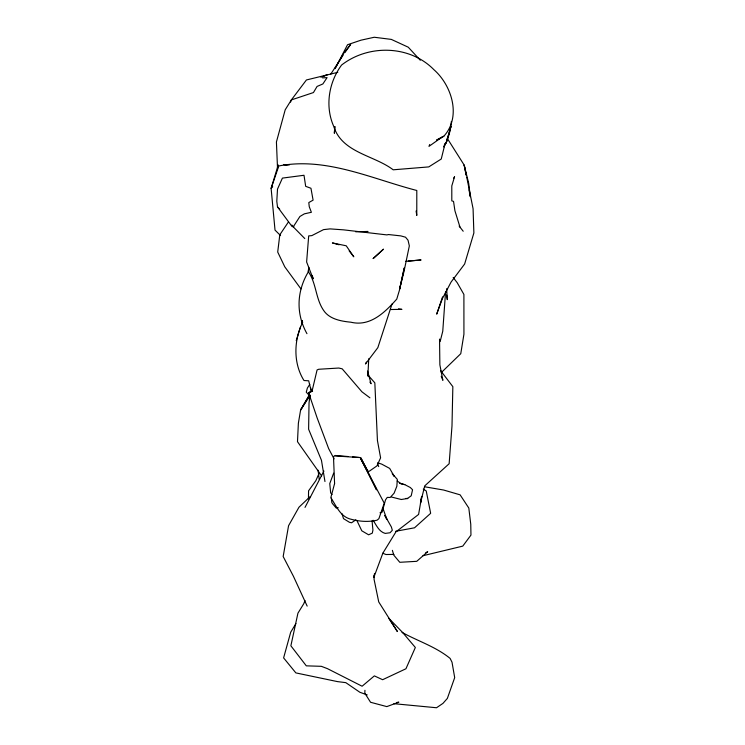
<?xml version="1.0" encoding="UTF-8"?>
<svg xmlns="http://www.w3.org/2000/svg" width="745" height="745" viewBox="0 0 745 745"><rect width="100%" height="100%" fill="white"/><g stroke="black" fill="none" stroke-linecap="round" stroke-linejoin="round"><path stroke-width="1.12" d="M308.449 498.917L308.57 490.825L315.852 480.674L319.028 473.494M364.938 690.317L364.827 693.222L370.572 702.274L386.813 706.605L398.854 702.172L396.768 702.47M368.738 358.773L367.862 376.095L367.602 374.046M445.594 291.463L442.763 331.227L440.137 341.545M334.756 126.52L334.356 133.281L334.905 126.678M451.368 121.416C450.688 130.254 448.313 139.259 443.88 146.97L444.746 143.785M374.53 573.427L374.037 579.172L378.73 601.923L397.392 631.555L388.639 618.108L402.579 632.431L415.347 647.48L405.941 668.768L382.632 679.71L374.353 675.883L362.107 686.229L327.502 668.675L321.328 666.319L306.297 665.844L290.876 645.803L297.935 613.172L303.83 603.618L305.012 600.517M374.046 575.233L373.813 577.468L382.856 553.163L395.949 531.856L418.606 514.432L421.707 496.403M310.097 395.092L309.035 402.905L308.616 429.232L321.458 460.28L324.96 481.512M421.642 496.496L420.441 503.294L424.715 485.898L449.142 463.735L451.992 425.972L452.848 386.664L440.537 370.544M308.905 267.343L308.141 271.413C316.495 283.174 315.489 298.671 323.637 310.442C329.448 319.205 341.135 321.244 350.886 322.203C370.377 326.971 385.109 312.146 396.768 299.09L399.367 290.466L404.256 267.958L399.59 289.181L404.023 271.394L409.34 245.887L408.037 240.235L405.531 237.199L400.782 235.886L388.508 234.545L386.879 234.899L343.603 229.851L330.082 228.892L323.544 229.628L311.81 235.625L308.691 235.904L306.623 261.998L313.179 278.798L312.285 275.687M444.988 143.943L441.245 159.03L428.757 166.908L393.183 169.804C374.027 155.156 341.992 152.874 333.695 126.305C324.867 106.349 328.722 82.416 341.564 65.066C368.328 44.16 409.806 45.045 433.897 69.685C451.908 85.498 461.583 116.863 443.815 136.233L436.794 139.986L443.815 136.233M278.23 164.906L271.124 188.41L275.017 230.093L280.558 235.569M392.01 304.025L377.845 347.645L365.469 363.988L366.428 362.098M310.628 387.745L311.093 390.538L308.691 380.797L303.979 380.518C293.148 363.29 293.744 340.195 302.703 322.213M296.24 340.605L300.449 327.102M442.558 296.892L436.691 314.148L442.428 298.522L451.07 282.076L464.638 264.019L473.876 232.952L473.075 208.702L466.752 177.18M290.569 102.093L291.342 99.923L306.428 79.966L337.792 72.321M333.658 473.131L329.765 483.589L330.65 492.873L332.037 494.54M429.707 144.502L428.971 146.365L441.804 137.294M335.129 68.642L347.533 44.737L360.943 40.193L374.269 37.25L391.321 39.401L408.26 47.205L420.31 60.261M308.728 271.208C296.696 290.736 295.653 313.533 306.949 333.676M334.98 68.438L344.181 52.56L350.672 44.421L344.907 52.578M305.012 507.401L323.898 471.073M309.538 394.543L300.608 410.02L298.382 423.169L297.488 441.683L321.635 475.925M453.547 178.418L454.571 176.695L451.796 185.933L451.805 200.871L453.528 201.383L454.925 210.779L459.982 227.132M309.464 395.167L300.608 410.02L308.756 397.513M295.933 623.593L290.708 632.188L283.612 657.909L295.858 672.903L337.438 681.601L345.82 682.653L359.835 692.254L367.22 694.936M330.575 74.444L342.989 55.298M304.779 238.558L293.241 226.852L299.918 216.478L304.36 213.843L311.382 212.288L309.259 206.719L308.793 202.575L313.096 200.135L310.954 188.262L305.673 186.334L304.007 175.271L282.42 178.102L277.512 189.081L276.795 201.252L277.494 206.868L292.087 226.564L293.791 226.564M309.79 384.355L307.368 388.071L306.269 392.187L309.929 396.051L308.588 392.643L312.071 391.078L317.081 369.939L318.683 369.269L338.761 368.039L342.178 368.822L361.958 391.842L369.93 397.821M288.492 221.87L279.803 234.805L277.708 252.052L284.776 266.822L300.952 288.92M272.689 186.744L271.124 188.41L278.798 165.967C326.105 156.739 371.839 178.865 416.8 190.478L416.781 215.426L416.101 210.993M441.226 372.64L460.773 353.679L463.93 334.198L463.902 294.433L457.207 282.709L453.183 277.494M310.153 496.608L298.969 507.224L288.566 525.709L283.165 556.515L293.446 576.313L307.163 606.104M355.868 519.814L351.575 522.776L349.461 522.301L343.492 518.622L341.992 513.752M425.684 552.818L427.695 551.682L416.753 561.32L399.795 562.298L393.826 555.202L392.373 550.341M407.236 498.666L411.203 495.798L412.562 489.754L410.327 487.519L404.796 484.641L399.553 483.356M320.937 77.21L327.064 74.938L324.196 75.822M312.583 391.237L308.588 392.643L317.156 417.964L328.666 448.639L334.086 458.883M379.978 512.821L382.073 512.225L385.538 499.821L387.26 497.39L390.212 497.474L394.114 493.162L396.862 486.196L397.299 479.37L392.233 473.624L394.17 476.232L389.682 468.409L381.654 464.098L377.687 462.841M423.011 555.705L462.757 546.132L470.961 535.096L470.765 524.294L468.819 508.053L460.112 494.838L443.647 490.033L424.771 486.802M395.716 531.269L414.518 527.805L430.657 513.314L426.233 490.964L423.3 489.12M338.23 507.755L336.2 507.997L332.577 503.732L331.823 502.558L331.385 498.07M405.625 261.355L421.083 259.958L408.288 261.076M322.52 77.88L327.083 77.61L322.864 83.962L317.072 86.439L313.44 92.557L291.342 99.923L285.205 109.794L276.423 141.96L277.531 168.556M355.738 231.816L368.021 231.444M390.427 309.52L401.918 309.371L398.473 308.849M393.956 554.42L385.966 554.513L382.781 553.237M405.708 498.461L407.729 498.461L401.294 499.504L391.572 497.045M335.185 455.474L347.878 456.517M352.487 456.899L359.416 457.467M289.209 165.017L283.631 164.524L287.058 164.98M393.891 703.69L436.514 707.75L442.949 703.392L447.363 698.41L454.692 677.624L452.019 662.212L450.11 658.403C435.778 646.725 418.029 641.184 402.049 632.403M404.796 484.641L401.508 483.84L397.206 481.065M339.115 244.779L332.391 242.926L346.229 245.794L353.8 256.811L349.154 250.879M368.319 375.452L374.837 382.856L377.436 440.546L380.602 457.83L376.942 465.895L369.231 471.25L367.974 471.278L361.092 458.538M277.494 206.868L279.692 209.187M459.171 226.098L463.204 231.248M291.9 225.065L293.241 226.852M369.874 382.045L371.103 383.731L367.527 371.038M447.196 138.253L464.172 165.064L468.679 183.261L470.309 196.68L468.996 189.91M373.105 520.252C376.355 525.169 378.991 531.725 385.212 533.411L390.035 532.768L392.336 530.263L391.358 526.929L384.811 515.382L386.729 519.228M356.864 520.457L361.791 530.803L368.617 534.808L372.304 533.122L372.928 530.086L372.062 520.923M386.804 519.2L382.781 507.885M441.236 376.244L442.875 380.313L439.867 364.827L439.541 339.096M377.464 463.39L378.711 466.594M466.286 174.973L464.172 165.064L466.147 175.224M446.693 295.048L447.307 299.658L446.637 288.688M318.059 470.188L319.233 479.417M302.2 321.095L302.321 323.339M302.265 321.048L302.358 323.311M302.34 320.899L302.405 323.228M450.986 126.436L446.162 142.975L450.986 126.436M334.589 483.579L330.817 497.66C336.479 506.181 340.437 517.198 351.742 519.414C359.965 521.602 368.663 522.115 376.998 520.215L378.879 518.697L384.234 503.164L360.72 458.715L376.532 489.81L360.869 457.616L334.254 455.903L333.509 457.123L334.589 483.579M383.368 249.249L373.189 258.534L383.368 249.249"/></g></svg>
